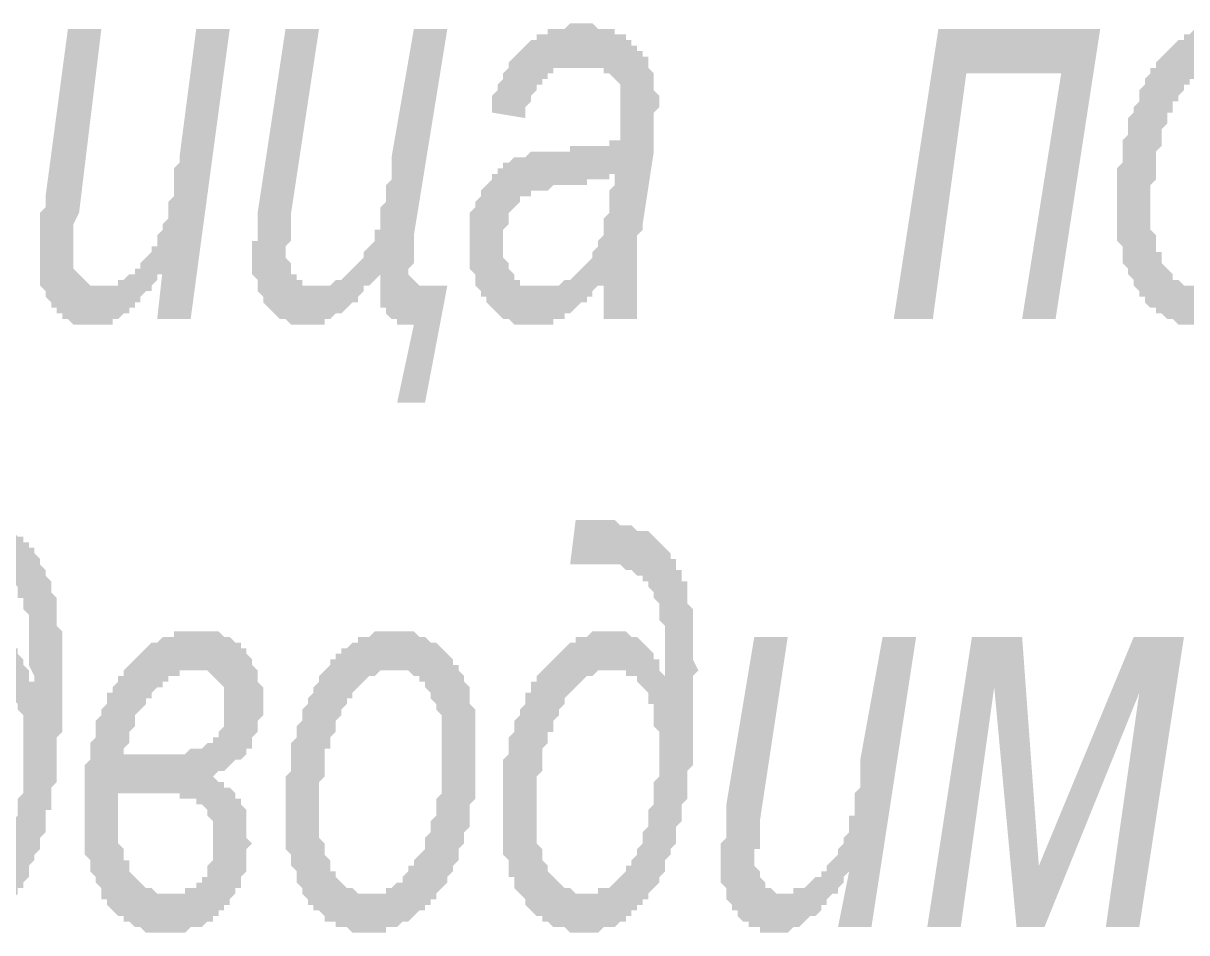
# Model space of a CAD drawing. Header units: millimetres. Extents: x 1372 to 666090, y 1285 to 31551.
# Drawn here: x 573671 to 574541, y 10117 to 10797 of the extents above; entities that cross this region are included whole.
import ezdxf

# ---------------------------------------------------------------- set-up
doc = ezdxf.new("R2010")
doc.units = ezdxf.units.MM
doc.layers.add('PDF _75-АЗ Штамп', color=7, linetype='Continuous')

msp = doc.modelspace()

# ---------------------------------------------------------------- hatches: boundary and pattern name
at = {"layer": 'PDF _75-АЗ Штамп', "transparency": 33554559}
for points in [[(573775.3, 10613.22), (573775.3, 10609.04), (573771.13, 10609.04), (573771.13, 10604.87), (573766.96, 10600.7), (573766.96, 10596.53), (573762.79, 10596.53), (573758.62, 10592.36), (573758.62, 10588.19), (573754.45, 10588.19), (573754.45, 10584.02), (573750.28, 10584.02), (573750.28, 10579.85), (573746.11, 10579.85), (573741.94, 10575.68), (573741.94, 10575.68), (573737.77, 10575.68), (573737.77, 10571.51), (573733.59, 10571.51), (573729.42, 10571.51), (573729.42, 10571.51), (573725.25, 10571.51), (573725.25, 10571.51), (573721.08, 10571.51), (573721.08, 10571.51), (573716.91, 10571.51), (573716.91, 10571.51), (573712.74, 10571.51), (573708.57, 10571.51), (573708.57, 10571.51), (573704.4, 10575.68), (573700.23, 10575.68), (573700.23, 10579.85), (573696.06, 10579.85), (573696.06, 10584.02), (573691.89, 10584.02), (573691.89, 10588.19), (573687.72, 10592.36), (573687.72, 10592.36), (573687.72, 10596.53), (573683.55, 10600.7), (573683.55, 10604.87), (573683.55, 10609.04), (573683.55, 10613.22), (573683.55, 10617.39), (573683.55, 10621.56), (573683.55, 10621.56), (573683.55, 10625.73), (573683.55, 10629.9), (573683.55, 10629.9), (573683.55, 10634.07), (573683.55, 10638.24), (573683.55, 10642.41), (573683.55, 10646.58), (573683.55, 10654.92), (573687.72, 10659.09), (573687.72, 10663.26), (573687.72, 10667.43), (573704.4, 10792.55), (573729.42, 10792.55), (573712.74, 10654.92), (573708.57, 10646.58), (573708.57, 10642.41), (573708.57, 10638.24), (573708.57, 10634.07), (573708.57, 10629.9), (573708.57, 10625.73), (573708.57, 10625.73), (573708.57, 10621.56), (573708.57, 10617.39), (573708.57, 10613.22), (573712.74, 10609.04), (573712.74, 10609.04), (573712.74, 10609.04), (573716.91, 10604.87), (573716.91, 10604.87), (573721.08, 10600.7), (573721.08, 10600.7), (573725.25, 10600.7), (573729.42, 10600.7), (573733.59, 10600.7), (573733.59, 10600.7), (573737.77, 10600.7), (573741.94, 10600.7), (573741.94, 10604.87), (573746.11, 10604.87), (573746.11, 10604.87), (573750.28, 10609.04), (573754.45, 10609.04), (573754.45, 10613.22), (573758.62, 10613.22), (573758.62, 10617.39), (573762.79, 10621.56), (573762.79, 10621.56), (573766.96, 10625.73), (573766.96, 10629.9), (573771.13, 10629.9), (573771.13, 10634.07), (573771.13, 10638.24), (573775.3, 10642.41), (573775.3, 10646.58), (573775.3, 10646.58), (573779.47, 10650.75), (573779.47, 10654.92), (573779.47, 10659.09), (573779.47, 10659.09), (573779.47, 10663.26), (573783.64, 10667.43), (573783.64, 10671.6), (573783.64, 10675.78), (573783.64, 10679.95), (573783.64, 10684.12), (573783.64, 10688.29), (573787.81, 10692.46), (573787.81, 10696.63), (573800.32, 10792.55), (573825.35, 10792.55), (573796.15, 10575.68), (573771.13, 10575.68)], [(573867.06, 10792.55), (573892.08, 10792.55), (573871.23, 10654.92), (573871.23, 10650.75), (573871.23, 10646.58), (573871.23, 10642.41), (573871.23, 10638.24), (573871.23, 10634.07), (573867.06, 10629.9), (573867.06, 10625.73), (573867.06, 10625.73), (573867.06, 10621.56), (573871.23, 10617.39), (573871.23, 10613.22), (573871.23, 10609.04), (573875.4, 10609.04), (573875.4, 10604.87), (573875.4, 10604.87), (573879.57, 10604.87), (573879.57, 10600.7), (573883.74, 10600.7), (573887.91, 10600.7), (573887.91, 10600.7), (573892.08, 10600.7), (573896.25, 10600.7), (573896.25, 10600.7), (573900.42, 10600.7), (573904.59, 10604.87), (573904.59, 10604.87), (573908.76, 10604.87), (573912.93, 10609.04), (573912.93, 10609.04), (573917.1, 10613.22), (573917.1, 10613.22), (573921.27, 10617.39), (573921.27, 10617.39), (573925.44, 10621.56), (573925.44, 10625.73), (573929.61, 10629.9), (573929.61, 10629.9), (573933.79, 10634.07), (573933.79, 10634.07), (573933.79, 10638.24), (573933.79, 10638.24), (573933.79, 10642.41), (573937.96, 10642.41), (573937.96, 10646.58), (573937.96, 10650.75), (573937.96, 10654.92), (573937.96, 10659.09), (573942.13, 10663.26), (573942.13, 10667.43), (573942.13, 10671.6), (573942.13, 10675.78), (573946.3, 10679.95), (573946.3, 10684.12), (573946.3, 10692.46), (573946.3, 10696.63), (573962.98, 10792.55), (573988, 10792.55), (573962.98, 10638.24), (573962.98, 10629.9), (573962.98, 10625.73), (573962.98, 10621.56), (573962.98, 10617.39), (573958.81, 10613.22), (573958.81, 10613.22), (573958.81, 10613.22), (573958.81, 10609.04), (573962.98, 10604.87), (573962.98, 10604.87), (573967.15, 10600.7), (573967.15, 10600.7), (573971.32, 10600.7), (573988, 10600.7), (573971.32, 10513.12), (573950.47, 10513.12), (573962.98, 10571.51), (573958.81, 10571.51), (573954.64, 10571.51), (573950.47, 10571.51), (573950.47, 10575.68), (573946.3, 10575.68), (573946.3, 10575.68), (573942.13, 10579.85), (573942.13, 10584.02), (573937.96, 10584.02), (573937.96, 10588.19), (573937.96, 10592.36), (573937.96, 10596.53), (573937.96, 10600.7), (573937.96, 10600.7), (573937.96, 10604.87), (573937.96, 10609.04), (573937.96, 10609.04), (573933.79, 10604.87), (573929.61, 10600.7), (573925.44, 10600.7), (573925.44, 10596.53), (573921.27, 10592.36), (573921.27, 10588.19), (573917.1, 10588.19), (573912.93, 10584.02), (573912.93, 10584.02), (573908.76, 10579.85), (573908.76, 10579.85), (573904.59, 10579.85), (573900.42, 10575.68), (573900.42, 10575.68), (573896.25, 10575.68), (573896.25, 10571.51), (573892.08, 10571.51), (573887.91, 10571.51), (573887.91, 10571.51), (573883.74, 10571.51), (573883.74, 10571.51), (573879.57, 10571.51), (573879.57, 10571.51), (573875.4, 10571.51), (573871.23, 10571.51), (573871.23, 10571.51), (573867.06, 10575.68), (573862.88, 10575.68), (573862.88, 10575.68), (573858.71, 10579.85), (573858.71, 10579.85), (573854.54, 10584.02), (573854.54, 10584.02), (573850.37, 10588.19), (573850.37, 10588.19), (573850.37, 10592.36), (573846.2, 10596.53), (573846.2, 10600.7), (573846.2, 10604.87), (573846.2, 10604.87), (573842.03, 10609.04), (573842.03, 10613.22), (573842.03, 10621.56), (573842.03, 10621.56), (573842.03, 10625.73), (573842.03, 10629.9), (573842.03, 10634.07), (573846.2, 10634.07), (573846.2, 10642.41), (573846.2, 10646.58), (573846.2, 10650.75), (573846.2, 10654.92)], [(574355.02, 10792.55), (574475.97, 10792.55), (574442.6, 10575.68), (574417.58, 10575.68), (574446.77, 10759.19), (574375.87, 10759.19), (574350.85, 10575.68), (574321.66, 10575.68)], [(574288.29, 10162.79), (574284.12, 10158.62), (574284.12, 10154.44), (574279.95, 10150.27), (574279.95, 10146.1), (574275.78, 10146.1), (574271.61, 10141.93), (574271.61, 10137.76), (574267.44, 10137.76), (574267.44, 10133.59), (574263.27, 10129.42), (574263.27, 10129.42), (574259.1, 10129.42), (574254.92, 10125.25), (574254.92, 10125.25), (574250.75, 10121.08), (574250.75, 10121.08), (574246.58, 10121.08), (574246.58, 10121.08), (574242.41, 10116.91), (574238.24, 10116.91), (574238.24, 10116.91), (574234.07, 10116.91), (574234.07, 10116.91), (574234.07, 10116.91), (574229.9, 10116.91), (574225.73, 10116.91), (574221.56, 10116.91), (574221.56, 10121.08), (574217.39, 10121.08), (574213.22, 10121.08), (574213.22, 10125.25), (574209.05, 10125.25), (574209.05, 10125.25), (574204.88, 10129.42), (574204.88, 10133.59), (574200.71, 10133.59), (574200.71, 10137.76), (574196.54, 10141.93), (574196.54, 10146.1), (574196.54, 10146.1), (574196.54, 10150.27), (574192.37, 10154.44), (574192.37, 10158.62), (574192.37, 10162.79), (574192.37, 10166.96), (574192.37, 10166.96), (574192.37, 10171.13), (574192.37, 10175.3), (574192.37, 10179.47), (574192.37, 10183.64), (574196.54, 10187.81), (574196.54, 10191.98), (574196.54, 10196.15), (574196.54, 10200.32), (574196.54, 10204.49), (574196.54, 10212.83), (574196.54, 10212.83), (574217.39, 10337.95), (574242.41, 10337.95), (574221.56, 10200.32), (574221.56, 10196.15), (574221.56, 10191.98), (574221.56, 10183.64), (574221.56, 10179.47), (574217.39, 10179.47), (574217.39, 10175.3), (574217.39, 10171.13), (574217.39, 10166.96), (574221.56, 10162.79), (574221.56, 10162.79), (574221.56, 10158.62), (574225.73, 10154.44), (574225.73, 10154.44), (574225.73, 10150.27), (574229.9, 10150.27), (574229.9, 10150.27), (574234.07, 10146.1), (574238.24, 10146.1), (574238.24, 10146.1), (574242.41, 10146.1), (574246.58, 10146.1), (574246.58, 10150.27), (574250.75, 10150.27), (574254.92, 10150.27), (574254.92, 10150.27), (574259.1, 10154.44), (574259.1, 10154.44), (574263.27, 10158.62), (574267.44, 10158.62), (574267.44, 10162.79), (574271.61, 10162.79), (574271.61, 10166.96), (574275.78, 10171.13), (574275.78, 10171.13), (574279.95, 10175.3), (574279.95, 10179.47), (574279.95, 10179.47), (574284.12, 10183.64), (574284.12, 10187.81), (574288.29, 10191.98), (574288.29, 10196.15), (574288.29, 10200.32), (574288.29, 10204.49), (574292.46, 10204.49), (574292.46, 10208.66), (574292.46, 10208.66), (574292.46, 10212.83), (574292.46, 10217), (574292.46, 10221.17), (574296.63, 10225.35), (574296.63, 10229.52), (574296.63, 10233.69), (574296.63, 10237.86), (574296.63, 10246.2), (574313.31, 10337.95), (574338.34, 10337.95), (574304.97, 10121.08), (574279.95, 10121.08)], [(574380.04, 10337.95), (574417.58, 10337.95), (574430.09, 10166.96), (574500.99, 10337.95), (574538.53, 10337.95), (574505.16, 10121.08), (574480.14, 10121.08), (574505.16, 10296.25), (574434.26, 10121.08), (574413.41, 10121.08), (574396.73, 10300.42), (574371.7, 10121.08), (574346.68, 10121.08)]]:
    msp.add_hatch(color=256, dxfattribs=at).paths.add_polyline_path(points)
h = msp.add_hatch(color=256, dxfattribs=at)
h.paths.add_polyline_path([(574104.78, 10600.7), (574100.61, 10600.7), (574096.44, 10596.53), (574096.44, 10592.36), (574092.27, 10592.36), (574092.27, 10588.19), (574088.1, 10588.19), (574083.93, 10584.02), (574083.93, 10584.02), (574079.76, 10579.85), (574079.76, 10579.85), (574075.59, 10579.85), (574075.59, 10575.68), (574071.42, 10575.68), (574067.25, 10575.68), (574067.25, 10571.51), (574063.08, 10571.51), (574058.9, 10571.51), (574058.9, 10571.51), (574054.73, 10571.51), (574050.56, 10571.51), (574050.56, 10571.51), (574046.39, 10571.51), (574046.39, 10571.51), (574042.22, 10571.51), (574038.05, 10571.51), (574038.05, 10571.51), (574033.88, 10575.68), (574029.71, 10575.68), (574029.71, 10575.68), (574025.54, 10579.85), (574025.54, 10579.85), (574021.37, 10584.02), (574021.37, 10584.02), (574017.2, 10588.19), (574017.2, 10592.36), (574013.03, 10592.36), (574013.03, 10596.53), (574008.86, 10600.7), (574008.86, 10604.87), (574008.86, 10609.04), (574008.86, 10609.04), (574004.69, 10613.22), (574004.69, 10617.39), (574004.69, 10621.56), (574004.69, 10625.73), (574004.69, 10629.9), (574004.69, 10634.07), (574004.69, 10638.24), (574004.69, 10642.41), (574004.69, 10646.58), (574004.69, 10650.75), (574004.69, 10654.92), (574008.86, 10659.09), (574008.86, 10659.09), (574008.86, 10663.26), (574008.86, 10663.26), (574013.03, 10667.43), (574013.03, 10671.6), (574017.2, 10675.78), (574017.2, 10675.78), (574021.37, 10679.95), (574021.37, 10684.12), (574025.54, 10684.12), (574025.54, 10688.29), (574029.71, 10688.29), (574029.71, 10692.46), (574033.88, 10692.46), (574033.88, 10692.46), (574038.05, 10696.63), (574042.22, 10696.63), (574042.22, 10696.63), (574046.39, 10696.63), (574050.56, 10700.8), (574050.56, 10700.8), (574050.56, 10700.8), (574054.73, 10700.8), (574054.73, 10700.8), (574058.9, 10700.8), (574063.08, 10700.8), (574067.25, 10700.8), (574067.25, 10700.8), (574071.42, 10700.8), (574075.59, 10700.8), (574079.76, 10700.8), (574079.76, 10704.97), (574083.93, 10704.97), (574088.1, 10704.97), (574092.27, 10704.97), (574096.44, 10704.97), (574100.61, 10704.97), (574100.61, 10704.97), (574104.78, 10704.97), (574108.95, 10704.97), (574108.95, 10709.14), (574113.12, 10709.14), (574113.12, 10709.14), (574117.29, 10709.14), (574117.29, 10709.14), (574117.29, 10713.31), (574117.29, 10717.48), (574117.29, 10721.65), (574117.29, 10725.82), (574117.29, 10729.99), (574117.29, 10734.16), (574117.29, 10734.16), (574117.29, 10738.33), (574117.29, 10742.51), (574117.29, 10746.68), (574117.29, 10750.85), (574113.12, 10755.02), (574113.12, 10755.02), (574108.95, 10759.19), (574108.95, 10759.19), (574104.78, 10759.19), (574104.78, 10763.36), (574100.61, 10763.36), (574096.44, 10763.36), (574096.44, 10763.36), (574092.27, 10763.36), (574088.1, 10763.36), (574088.1, 10763.36), (574083.93, 10763.36), (574079.76, 10763.36), (574075.59, 10763.36), (574075.59, 10763.36), (574071.42, 10763.36), (574067.25, 10763.36), (574067.25, 10759.19), (574063.08, 10759.19), (574063.08, 10755.02), (574058.9, 10755.02), (574058.9, 10750.85), (574054.73, 10750.85), (574054.73, 10746.68), (574050.56, 10742.51), (574050.56, 10742.51), (574050.56, 10738.33), (574046.39, 10734.16), (574046.39, 10729.99), (574046.39, 10725.82), (574046.39, 10725.82), (574021.37, 10729.99), (574021.37, 10734.16), (574021.37, 10738.33), (574021.37, 10742.51), (574025.54, 10746.68), (574025.54, 10746.68), (574025.54, 10750.85), (574029.71, 10755.02), (574029.71, 10759.19), (574033.88, 10763.36), (574033.88, 10763.36), (574033.88, 10767.53), (574038.05, 10771.7), (574038.05, 10771.7), (574042.22, 10775.87), (574042.22, 10775.87), (574046.39, 10780.04), (574046.39, 10780.04), (574050.56, 10784.21), (574050.56, 10784.21), (574054.73, 10784.21), (574054.73, 10788.38), (574058.9, 10788.38), (574063.08, 10788.38), (574063.08, 10792.55), (574067.25, 10792.55), (574071.42, 10792.55), (574071.42, 10792.55), (574075.59, 10792.55), (574079.76, 10796.72), (574079.76, 10796.72), (574083.93, 10796.72), (574088.1, 10796.72), (574088.1, 10796.72), (574092.27, 10796.72), (574096.44, 10796.72), (574096.44, 10796.72), (574100.61, 10792.55), (574104.78, 10792.55), (574104.78, 10792.55), (574108.95, 10792.55), (574113.12, 10792.55), (574113.12, 10788.38), (574117.29, 10788.38), (574121.46, 10788.38), (574121.46, 10784.21), (574125.63, 10784.21), (574125.63, 10780.04), (574129.81, 10780.04), (574129.81, 10775.87), (574133.98, 10775.87), (574133.98, 10771.7), (574138.15, 10771.7), (574138.15, 10767.53), (574138.15, 10763.36), (574142.32, 10759.19), (574142.32, 10759.19), (574142.32, 10755.02), (574142.32, 10750.85), (574142.32, 10746.68), (574146.49, 10742.51), (574146.49, 10738.33), (574146.49, 10734.16), (574146.49, 10734.16), (574142.32, 10729.99), (574142.32, 10725.82), (574142.32, 10721.65), (574142.32, 10717.48), (574142.32, 10713.31), (574142.32, 10709.14), (574142.32, 10704.97), (574142.32, 10700.8), (574133.98, 10646.58), (574133.98, 10642.41), (574129.81, 10638.24), (574129.81, 10629.9), (574129.81, 10625.73), (574129.81, 10621.56), (574129.81, 10617.39), (574129.81, 10617.39), (574129.81, 10613.22), (574129.81, 10609.04), (574129.81, 10604.87), (574129.81, 10604.87), (574129.81, 10600.7), (574129.81, 10596.53), (574129.81, 10592.36), (574129.81, 10592.36), (574129.81, 10584.02), (574129.81, 10579.85), (574129.81, 10575.68), (574133.98, 10575.68), (574104.78, 10575.68), (574104.78, 10579.85), (574104.78, 10584.02), (574104.78, 10588.19), (574104.78, 10592.36), (574104.78, 10596.53), (574104.78, 10600.7), (574104.78, 10600.7)], flags=0)
h.paths.add_polyline_path([(574113.12, 10684.12), (574108.95, 10684.12), (574108.95, 10679.95), (574104.78, 10679.95), (574100.61, 10679.95), (574100.61, 10679.95), (574100.61, 10679.95), (574096.44, 10679.95), (574092.27, 10679.95), (574092.27, 10675.78), (574088.1, 10675.78), (574083.93, 10675.78), (574079.76, 10675.78), (574079.76, 10675.78), (574075.59, 10675.78), (574071.42, 10675.78), (574067.25, 10675.78), (574067.25, 10675.78), (574063.08, 10671.6), (574058.9, 10671.6), (574058.9, 10671.6), (574054.73, 10671.6), (574050.56, 10671.6), (574050.56, 10671.6), (574050.56, 10667.43), (574050.56, 10667.43), (574046.39, 10667.43), (574042.22, 10667.43), (574042.22, 10663.26), (574038.05, 10659.09), (574038.05, 10659.09), (574033.88, 10654.92), (574033.88, 10654.92), (574033.88, 10650.75), (574033.88, 10646.58), (574029.71, 10642.41), (574029.71, 10638.24), (574029.71, 10638.24), (574029.71, 10634.07), (574029.71, 10629.9), (574029.71, 10625.73), (574029.71, 10621.56), (574033.88, 10617.39), (574033.88, 10613.22), (574033.88, 10613.22), (574038.05, 10609.04), (574038.05, 10609.04), (574038.05, 10604.87), (574042.22, 10604.87), (574042.22, 10600.7), (574046.39, 10600.7), (574050.56, 10600.7), (574050.56, 10600.7), (574054.73, 10600.7), (574058.9, 10600.7), (574058.9, 10600.7), (574063.08, 10600.7), (574063.08, 10600.7), (574067.25, 10600.7), (574071.42, 10600.7), (574071.42, 10600.7), (574075.59, 10604.87), (574079.76, 10604.87), (574079.76, 10604.87), (574083.93, 10609.04), (574083.93, 10609.04), (574088.1, 10613.22), (574092.27, 10617.39), (574092.27, 10617.39), (574096.44, 10621.56), (574096.44, 10625.73), (574096.44, 10625.73), (574100.61, 10629.9), (574100.61, 10634.07), (574100.61, 10634.07), (574104.78, 10638.24), (574104.78, 10642.41), (574104.78, 10642.41), (574104.78, 10646.58), (574104.78, 10650.75), (574108.95, 10654.92), (574108.95, 10659.09), (574108.95, 10663.26), (574108.95, 10667.43), (574108.95, 10671.6), (574113.12, 10675.78), (574113.12, 10679.95), (574113.12, 10684.12)], flags=0)
h = msp.add_hatch(color=256, dxfattribs=at)
h.paths.add_polyline_path([(574488.48, 10654.92), (574488.48, 10663.26), (574488.48, 10667.43), (574488.48, 10671.6), (574488.48, 10675.78), (574488.48, 10679.95), (574488.48, 10684.12), (574488.48, 10688.29), (574492.65, 10692.46), (574492.65, 10696.63), (574492.65, 10700.8), (574492.65, 10704.97), (574492.65, 10704.97), (574492.65, 10709.14), (574496.82, 10713.31), (574496.82, 10717.48), (574496.82, 10721.65), (574496.82, 10725.82), (574500.99, 10729.99), (574500.99, 10734.16), (574500.99, 10734.16), (574505.16, 10738.33), (574505.16, 10742.51), (574505.16, 10746.68), (574509.33, 10750.85), (574509.33, 10750.85), (574509.33, 10755.02), (574513.5, 10759.19), (574513.5, 10763.36), (574517.68, 10763.36), (574517.68, 10767.53), (574521.85, 10771.7), (574521.85, 10771.7), (574526.02, 10775.87), (574526.02, 10775.87), (574530.19, 10780.04), (574530.19, 10780.04), (574534.36, 10784.21), (574538.53, 10784.21), (574538.53, 10788.38), (574542.7, 10788.38), (574542.7, 10788.38), (574546.87, 10792.55), (574551.04, 10792.55), (574551.04, 10792.55), (574555.21, 10792.55), (574559.38, 10792.55), (574559.38, 10792.55), (574563.55, 10796.72), (574567.72, 10796.72), (574567.72, 10796.72), (574571.89, 10796.72), (574576.06, 10796.72), (574576.06, 10796.72), (574580.24, 10792.55), (574584.41, 10792.55), (574584.41, 10792.55), (574588.58, 10792.55), (574592.75, 10792.55), (574592.75, 10788.38), (574596.92, 10788.38), (574601.09, 10788.38), (574601.09, 10784.21), (574605.26, 10784.21), (574605.26, 10780.04), (574609.43, 10780.04), (574609.43, 10775.87), (574613.6, 10775.87), (574613.6, 10771.7), (574613.6, 10771.7), (574617.77, 10767.53), (574617.77, 10763.36), (574621.94, 10763.36), (574621.94, 10759.19), (574621.94, 10755.02), (574626.11, 10750.85), (574626.11, 10750.85), (574626.11, 10746.68), (574626.11, 10742.51), (574630.28, 10738.33), (574630.28, 10734.16), (574630.28, 10729.99), (574630.28, 10725.82), (574630.28, 10721.65), (574630.28, 10717.48), (574630.28, 10713.31), (574630.28, 10709.14), (574630.28, 10704.97), (574630.28, 10700.8), (574630.28, 10696.63), (574630.28, 10692.46), (574630.28, 10688.29), (574630.28, 10684.12), (574630.28, 10679.95), (574630.28, 10675.78), (574630.28, 10671.6), (574630.28, 10667.43), (574626.11, 10663.26), (574626.11, 10659.09), (574626.11, 10654.92), (574626.11, 10650.75), (574626.11, 10650.75), (574621.94, 10646.58), (574621.94, 10642.41), (574621.94, 10638.24), (574621.94, 10638.24), (574617.77, 10634.07), (574617.77, 10629.9), (574617.77, 10625.73), (574613.6, 10621.56), (574613.6, 10617.39), (574613.6, 10613.22), (574609.43, 10613.22), (574609.43, 10609.04), (574605.26, 10604.87), (574605.26, 10600.7), (574601.09, 10600.7), (574601.09, 10596.53), (574596.92, 10596.53), (574596.92, 10592.36), (574592.75, 10588.19), (574592.75, 10588.19), (574592.75, 10588.19), (574588.58, 10584.02), (574584.41, 10584.02), (574584.41, 10579.85), (574580.24, 10579.85), (574576.06, 10579.85), (574576.06, 10575.68), (574571.89, 10575.68), (574571.89, 10575.68), (574567.72, 10571.51), (574563.55, 10571.51), (574563.55, 10571.51), (574559.38, 10571.51), (574555.21, 10571.51), (574555.21, 10571.51), (574551.04, 10571.51), (574551.04, 10571.51), (574546.87, 10571.51), (574542.7, 10571.51), (574542.7, 10571.51), (574538.53, 10571.51), (574534.36, 10571.51), (574534.36, 10571.51), (574530.19, 10575.68), (574526.02, 10575.68), (574526.02, 10575.68), (574521.85, 10579.85), (574517.68, 10579.85), (574517.68, 10579.85), (574517.68, 10584.02), (574513.5, 10584.02), (574509.33, 10588.19), (574509.33, 10592.36), (574505.16, 10592.36), (574505.16, 10596.53), (574500.99, 10600.7), (574500.99, 10600.7), (574500.99, 10604.87), (574496.82, 10609.04), (574496.82, 10613.22), (574496.82, 10613.22), (574492.65, 10617.39), (574492.65, 10621.56), (574492.65, 10625.73), (574492.65, 10629.9), (574488.48, 10634.07), (574488.48, 10638.24), (574488.48, 10642.41), (574488.48, 10646.58), (574488.48, 10650.75), (574488.48, 10654.92), (574488.48, 10654.92)], flags=0)
h.paths.add_polyline_path([(574513.5, 10659.09), (574513.5, 10654.92), (574513.5, 10650.75), (574513.5, 10646.58), (574513.5, 10642.41), (574517.68, 10638.24), (574517.68, 10634.07), (574517.68, 10629.9), (574517.68, 10625.73), (574521.85, 10625.73), (574521.85, 10621.56), (574521.85, 10617.39), (574526.02, 10613.22), (574526.02, 10613.22), (574526.02, 10613.22), (574530.19, 10609.04), (574530.19, 10604.87), (574534.36, 10604.87), (574534.36, 10604.87), (574538.53, 10600.7), (574542.7, 10600.7), (574542.7, 10600.7), (574546.87, 10600.7), (574551.04, 10600.7), (574551.04, 10600.7), (574555.21, 10600.7), (574555.21, 10600.7), (574559.38, 10600.7), (574563.55, 10600.7), (574563.55, 10600.7), (574567.72, 10604.87), (574567.72, 10604.87), (574571.89, 10609.04), (574576.06, 10609.04), (574576.06, 10613.22), (574580.24, 10613.22), (574580.24, 10617.39), (574580.24, 10617.39), (574584.41, 10621.56), (574584.41, 10625.73), (574588.58, 10625.73), (574588.58, 10629.9), (574592.75, 10634.07), (574592.75, 10638.24), (574592.75, 10642.41), (574596.92, 10642.41), (574596.92, 10646.58), (574596.92, 10650.75), (574596.92, 10654.92), (574601.09, 10659.09), (574601.09, 10663.26), (574601.09, 10667.43), (574601.09, 10667.43), (574601.09, 10671.6), (574605.26, 10675.78), (574605.26, 10679.95), (574605.26, 10684.12), (574605.26, 10688.29), (574605.26, 10692.46), (574605.26, 10696.63), (574605.26, 10700.8), (574605.26, 10704.97), (574605.26, 10704.97), (574605.26, 10709.14), (574605.26, 10713.31), (574605.26, 10717.48), (574605.26, 10721.65), (574605.26, 10725.82), (574605.26, 10729.99), (574601.09, 10734.16), (574601.09, 10738.33), (574601.09, 10742.51), (574596.92, 10746.68), (574596.92, 10746.68), (574596.92, 10750.85), (574596.92, 10750.85), (574592.75, 10755.02), (574592.75, 10755.02), (574588.58, 10759.19), (574588.58, 10759.19), (574584.41, 10763.36), (574580.24, 10763.36), (574580.24, 10763.36), (574576.06, 10767.53), (574571.89, 10767.53), (574571.89, 10767.53), (574571.89, 10767.53), (574567.72, 10767.53), (574563.55, 10767.53), (574559.38, 10767.53), (574559.38, 10763.36), (574555.21, 10763.36), (574551.04, 10763.36), (574551.04, 10759.19), (574546.87, 10759.19), (574546.87, 10759.19), (574546.87, 10755.02), (574542.7, 10755.02), (574542.7, 10750.85), (574538.53, 10750.85), (574538.53, 10746.68), (574534.36, 10742.51), (574534.36, 10738.33), (574530.19, 10738.33), (574530.19, 10734.16), (574530.19, 10729.99), (574526.02, 10729.99), (574526.02, 10725.82), (574526.02, 10721.65), (574521.85, 10717.48), (574521.85, 10713.31), (574521.85, 10709.14), (574521.85, 10704.97), (574517.68, 10700.8), (574517.68, 10696.63), (574517.68, 10692.46), (574517.68, 10688.29), (574517.68, 10684.12), (574517.68, 10679.95), (574513.5, 10675.78), (574513.5, 10671.6), (574513.5, 10667.43), (574513.5, 10663.26), (574513.5, 10663.26), (574513.5, 10659.09)], flags=0)
h = msp.add_hatch(color=256, dxfattribs=at)
h.paths.add_polyline_path([(573604.3, 10392.17), (573608.48, 10425.54), (573629.33, 10425.54), (573633.5, 10425.54), (573637.67, 10425.54), (573637.67, 10425.54), (573641.84, 10421.37), (573646.01, 10421.37), (573650.18, 10421.37), (573650.18, 10421.37), (573654.35, 10421.37), (573658.52, 10417.2), (573658.52, 10417.2), (573662.69, 10417.2), (573662.69, 10417.2), (573666.86, 10413.02), (573671.03, 10413.02), (573671.03, 10408.85), (573675.21, 10408.85), (573675.21, 10404.68), (573679.38, 10404.68), (573679.38, 10400.51), (573679.38, 10400.51), (573683.55, 10396.34), (573683.55, 10396.34), (573683.55, 10392.17), (573687.72, 10388), (573687.72, 10388), (573687.72, 10383.83), (573691.89, 10379.66), (573691.89, 10379.66), (573691.89, 10375.49), (573691.89, 10371.32), (573696.06, 10367.15), (573696.06, 10362.98), (573696.06, 10358.81), (573696.06, 10354.64), (573696.06, 10350.46), (573696.06, 10346.29), (573700.23, 10342.12), (573700.23, 10337.95), (573700.23, 10333.78), (573700.23, 10329.61), (573700.23, 10325.44), (573700.23, 10321.27), (573700.23, 10312.93), (573700.23, 10312.93), (573700.23, 10308.76), (573700.23, 10304.59), (573700.23, 10300.42), (573700.23, 10296.25), (573700.23, 10287.91), (573700.23, 10283.73), (573700.23, 10279.56), (573700.23, 10275.39), (573700.23, 10271.22), (573700.23, 10267.05), (573696.06, 10262.88), (573696.06, 10258.71), (573696.06, 10254.54), (573696.06, 10250.37), (573696.06, 10246.2), (573696.06, 10242.03), (573696.06, 10237.86), (573696.06, 10233.69), (573696.06, 10229.52), (573691.89, 10225.35), (573691.89, 10221.17), (573691.89, 10217), (573691.89, 10212.83), (573691.89, 10208.66), (573687.72, 10208.66), (573687.72, 10204.49), (573687.72, 10200.32), (573687.72, 10196.15), (573687.72, 10191.98), (573683.55, 10187.81), (573683.55, 10187.81), (573683.55, 10183.64), (573683.55, 10179.47), (573679.38, 10175.3), (573679.38, 10175.3), (573679.38, 10171.13), (573679.38, 10171.13), (573675.21, 10166.96), (573675.21, 10162.79), (573675.21, 10158.62), (573671.03, 10154.44), (573671.03, 10150.27), (573666.86, 10150.27), (573666.86, 10146.1), (573662.69, 10141.93), (573662.69, 10141.93), (573658.52, 10137.76), (573658.52, 10137.76), (573654.35, 10133.59), (573654.35, 10133.59), (573650.18, 10129.42), (573650.18, 10129.42), (573646.01, 10125.25), (573646.01, 10125.25), (573641.84, 10125.25), (573637.67, 10121.08), (573637.67, 10121.08), (573633.5, 10121.08), (573633.5, 10121.08), (573629.33, 10116.91), (573625.16, 10116.91), (573625.16, 10116.91), (573620.99, 10116.91), (573616.82, 10116.91), (573616.82, 10116.91), (573612.65, 10116.91), (573608.48, 10116.91), (573608.48, 10116.91), (573604.3, 10116.91), (573600.13, 10121.08), (573600.13, 10121.08), (573595.96, 10121.08), (573591.79, 10121.08), (573591.79, 10125.25), (573587.62, 10125.25), (573587.62, 10125.25), (573583.45, 10129.42), (573579.28, 10129.42), (573579.28, 10133.59), (573575.11, 10133.59), (573575.11, 10137.76), (573570.94, 10141.93), (573570.94, 10141.93), (573570.94, 10146.1), (573566.77, 10146.1), (573566.77, 10150.27), (573562.6, 10154.44), (573562.6, 10158.62), (573562.6, 10158.62), (573562.6, 10162.79), (573558.43, 10166.96), (573558.43, 10171.13), (573558.43, 10175.3), (573558.43, 10179.47), (573558.43, 10183.64), (573554.26, 10187.81), (573554.26, 10191.98), (573554.26, 10196.15), (573554.26, 10200.32), (573554.26, 10204.49), (573554.26, 10208.66), (573554.26, 10212.83), (573554.26, 10217), (573554.26, 10221.17), (573554.26, 10225.35), (573554.26, 10229.52), (573558.43, 10233.69), (573558.43, 10237.86), (573558.43, 10242.03), (573558.43, 10246.2), (573558.43, 10250.37), (573558.43, 10250.37), (573558.43, 10254.54), (573562.6, 10258.71), (573562.6, 10262.88), (573562.6, 10267.05), (573562.6, 10271.22), (573566.77, 10275.39), (573566.77, 10279.56), (573566.77, 10279.56), (573570.94, 10283.73), (573570.94, 10287.91), (573570.94, 10292.08), (573575.11, 10296.25), (573575.11, 10296.25), (573579.28, 10300.42), (573579.28, 10304.59), (573579.28, 10304.59), (573583.45, 10308.76), (573583.45, 10312.93), (573587.62, 10317.1), (573587.62, 10317.1), (573591.79, 10321.27), (573595.96, 10321.27), (573595.96, 10325.44), (573600.13, 10325.44), (573600.13, 10329.61), (573604.3, 10329.61), (573604.3, 10333.78), (573608.48, 10333.78), (573612.65, 10337.95), (573612.65, 10337.95), (573616.82, 10337.95), (573616.82, 10337.95), (573620.99, 10342.12), (573625.16, 10342.12), (573625.16, 10342.12), (573629.33, 10342.12), (573633.5, 10342.12), (573633.5, 10342.12), (573637.67, 10342.12), (573637.67, 10342.12), (573641.84, 10342.12), (573646.01, 10342.12), (573646.01, 10342.12), (573650.18, 10337.95), (573654.35, 10337.95), (573654.35, 10337.95), (573658.52, 10333.78), (573662.69, 10333.78), (573662.69, 10333.78), (573662.69, 10329.61), (573666.86, 10329.61), (573666.86, 10325.44), (573671.03, 10321.27), (573671.03, 10321.27), (573671.03, 10317.1), (573675.21, 10312.93), (573675.21, 10308.76), (573675.21, 10304.59), (573679.38, 10304.59), (573679.38, 10308.76), (573675.21, 10317.1), (573675.21, 10321.27), (573675.21, 10325.44), (573675.21, 10329.61), (573675.21, 10333.78), (573675.21, 10337.95), (573675.21, 10342.12), (573675.21, 10342.12), (573675.21, 10346.29), (573675.21, 10346.29), (573675.21, 10350.46), (573675.21, 10354.64), (573671.03, 10358.81), (573671.03, 10362.98), (573671.03, 10367.15), (573666.86, 10367.15), (573666.86, 10371.32), (573666.86, 10375.49), (573662.69, 10379.66), (573662.69, 10379.66), (573658.52, 10383.83), (573654.35, 10383.83), (573654.35, 10388), (573650.18, 10388), (573650.18, 10388), (573650.18, 10388), (573646.01, 10388), (573641.84, 10392.17), (573641.84, 10392.17), (573637.67, 10392.17), (573633.5, 10392.17), (573633.5, 10392.17), (573629.33, 10392.17), (573625.16, 10392.17), (573620.99, 10392.17)], flags=0)
h.paths.add_polyline_path([(573579.28, 10204.49), (573579.28, 10200.32), (573579.28, 10196.15), (573583.45, 10191.98), (573583.45, 10187.81), (573583.45, 10183.64), (573583.45, 10179.47), (573583.45, 10175.3), (573587.62, 10171.13), (573587.62, 10171.13), (573587.62, 10166.96), (573591.79, 10162.79), (573591.79, 10162.79), (573591.79, 10158.62), (573595.96, 10158.62), (573595.96, 10154.44), (573600.13, 10154.44), (573600.13, 10150.27), (573604.3, 10150.27), (573604.3, 10150.27), (573608.48, 10146.1), (573612.65, 10146.1), (573616.82, 10146.1), (573616.82, 10146.1), (573620.99, 10146.1), (573620.99, 10146.1), (573625.16, 10146.1), (573629.33, 10150.27), (573629.33, 10150.27), (573633.5, 10150.27), (573633.5, 10150.27), (573637.67, 10154.44), (573641.84, 10154.44), (573641.84, 10158.62), (573646.01, 10158.62), (573646.01, 10162.79), (573650.18, 10166.96), (573650.18, 10166.96), (573650.18, 10171.13), (573654.35, 10175.3), (573654.35, 10179.47), (573658.52, 10179.47), (573658.52, 10183.64), (573658.52, 10187.81), (573662.69, 10191.98), (573662.69, 10196.15), (573662.69, 10200.32), (573666.86, 10204.49), (573666.86, 10208.66), (573666.86, 10212.83), (573666.86, 10212.83), (573666.86, 10217), (573671.03, 10221.17), (573671.03, 10225.35), (573671.03, 10229.52), (573671.03, 10233.69), (573671.03, 10237.86), (573671.03, 10242.03), (573671.03, 10246.2), (573671.03, 10250.37), (573671.03, 10254.54), (573671.03, 10258.71), (573671.03, 10262.88), (573671.03, 10267.05), (573671.03, 10271.22), (573671.03, 10275.39), (573671.03, 10279.56), (573666.86, 10283.73), (573666.86, 10287.91), (573666.86, 10287.91), (573662.69, 10292.08), (573662.69, 10296.25), (573662.69, 10296.25), (573662.69, 10300.42), (573658.52, 10300.42), (573658.52, 10304.59), (573654.35, 10308.76), (573650.18, 10308.76), (573650.18, 10308.76), (573646.01, 10312.93), (573646.01, 10312.93), (573641.84, 10312.93), (573637.67, 10312.93), (573637.67, 10312.93), (573633.5, 10312.93), (573629.33, 10312.93), (573629.33, 10312.93), (573625.16, 10312.93), (573620.99, 10308.76), (573620.99, 10308.76), (573616.82, 10308.76), (573616.82, 10304.59), (573612.65, 10304.59), (573612.65, 10300.42), (573608.48, 10300.42), (573608.48, 10296.25), (573604.3, 10296.25), (573604.3, 10292.08), (573600.13, 10287.91), (573600.13, 10283.73), (573595.96, 10283.73), (573595.96, 10279.56), (573595.96, 10275.39), (573591.79, 10271.22), (573591.79, 10267.05), (573591.79, 10267.05), (573587.62, 10262.88), (573587.62, 10258.71), (573587.62, 10254.54), (573587.62, 10250.37), (573583.45, 10246.2), (573583.45, 10242.03), (573583.45, 10237.86), (573583.45, 10233.69), (573583.45, 10229.52), (573583.45, 10225.35), (573583.45, 10221.17), (573579.28, 10217), (573579.28, 10212.83), (573579.28, 10208.66), (573579.28, 10204.49), (573579.28, 10204.49)], flags=0)
h = msp.add_hatch(color=256, dxfattribs=at)
h.paths.add_polyline_path([(574079.76, 10392.17), (574083.93, 10425.54), (574100.61, 10425.54), (574104.78, 10425.54), (574108.95, 10425.54), (574113.12, 10425.54), (574117.29, 10421.37), (574117.29, 10421.37), (574121.46, 10421.37), (574125.63, 10421.37), (574125.63, 10421.37), (574129.81, 10417.2), (574133.98, 10417.2), (574133.98, 10417.2), (574138.15, 10417.2), (574142.32, 10413.02), (574142.32, 10413.02), (574146.49, 10408.85), (574146.49, 10408.85), (574150.66, 10404.68), (574150.66, 10404.68), (574154.83, 10400.51), (574154.83, 10400.51), (574154.83, 10396.34), (574159, 10396.34), (574159, 10392.17), (574159, 10388), (574163.17, 10388), (574163.17, 10383.83), (574163.17, 10379.66), (574167.34, 10379.66), (574167.34, 10375.49), (574167.34, 10371.32), (574167.34, 10367.15), (574167.34, 10362.98), (574171.51, 10358.81), (574171.51, 10354.64), (574171.51, 10350.46), (574171.51, 10346.29), (574171.51, 10342.12), (574171.51, 10337.95), (574171.51, 10333.78), (574171.51, 10329.61), (574171.51, 10325.44), (574171.51, 10321.27), (574175.68, 10312.93), (574175.68, 10312.93), (574171.51, 10308.76), (574171.51, 10304.59), (574171.51, 10300.42), (574171.51, 10296.25), (574171.51, 10287.91), (574171.51, 10283.73), (574171.51, 10279.56), (574171.51, 10275.39), (574171.51, 10271.22), (574171.51, 10267.05), (574171.51, 10262.88), (574171.51, 10258.71), (574171.51, 10254.54), (574171.51, 10250.37), (574171.51, 10246.2), (574171.51, 10242.03), (574167.34, 10237.86), (574167.34, 10233.69), (574167.34, 10229.52), (574167.34, 10225.35), (574167.34, 10221.17), (574167.34, 10217), (574163.17, 10212.83), (574163.17, 10208.66), (574163.17, 10208.66), (574163.17, 10204.49), (574163.17, 10200.32), (574159, 10196.15), (574159, 10191.98), (574159, 10187.81), (574159, 10187.81), (574159, 10183.64), (574154.83, 10179.47), (574154.83, 10175.3), (574154.83, 10175.3), (574150.66, 10171.13), (574150.66, 10171.13), (574150.66, 10166.96), (574150.66, 10162.79), (574146.49, 10158.62), (574146.49, 10154.44), (574142.32, 10150.27), (574142.32, 10150.27), (574138.15, 10146.1), (574138.15, 10141.93), (574133.98, 10141.93), (574133.98, 10137.76), (574129.81, 10137.76), (574129.81, 10133.59), (574125.63, 10133.59), (574125.63, 10129.42), (574121.46, 10129.42), (574121.46, 10125.25), (574117.29, 10125.25), (574117.29, 10125.25), (574113.12, 10121.08), (574108.95, 10121.08), (574108.95, 10121.08), (574104.78, 10121.08), (574100.61, 10116.91), (574100.61, 10116.91), (574096.44, 10116.91), (574092.27, 10116.91), (574092.27, 10116.91), (574088.1, 10116.91), (574088.1, 10116.91), (574083.93, 10116.91), (574079.76, 10116.91), (574079.76, 10116.91), (574075.59, 10121.08), (574071.42, 10121.08), (574071.42, 10121.08), (574067.25, 10121.08), (574063.08, 10125.25), (574063.08, 10125.25), (574058.9, 10125.25), (574058.9, 10129.42), (574054.73, 10129.42), (574050.56, 10133.59), (574050.56, 10133.59), (574046.39, 10137.76), (574046.39, 10141.93), (574046.39, 10141.93), (574042.22, 10146.1), (574042.22, 10146.1), (574038.05, 10150.27), (574038.05, 10154.44), (574038.05, 10158.62), (574033.88, 10158.62), (574033.88, 10162.79), (574033.88, 10166.96), (574033.88, 10171.13), (574029.71, 10175.3), (574029.71, 10179.47), (574029.71, 10183.64), (574029.71, 10187.81), (574029.71, 10191.98), (574029.71, 10196.15), (574029.71, 10200.32), (574029.71, 10204.49), (574029.71, 10208.66), (574029.71, 10212.83), (574029.71, 10217), (574029.71, 10221.17), (574029.71, 10225.35), (574029.71, 10229.52), (574029.71, 10233.69), (574029.71, 10237.86), (574029.71, 10242.03), (574029.71, 10246.2), (574033.88, 10250.37), (574033.88, 10250.37), (574033.88, 10254.54), (574033.88, 10258.71), (574033.88, 10262.88), (574038.05, 10267.05), (574038.05, 10271.22), (574038.05, 10275.39), (574042.22, 10279.56), (574042.22, 10279.56), (574042.22, 10283.73), (574046.39, 10287.91), (574046.39, 10292.08), (574046.39, 10296.25), (574050.56, 10296.25), (574050.56, 10300.42), (574050.56, 10304.59), (574054.73, 10304.59), (574054.73, 10308.76), (574058.9, 10312.93), (574063.08, 10317.1), (574063.08, 10317.1), (574067.25, 10321.27), (574067.25, 10321.27), (574071.42, 10325.44), (574071.42, 10325.44), (574075.59, 10329.61), (574075.59, 10329.61), (574079.76, 10333.78), (574083.93, 10333.78), (574083.93, 10337.95), (574088.1, 10337.95), (574088.1, 10337.95), (574092.27, 10337.95), (574096.44, 10342.12), (574096.44, 10342.12), (574100.61, 10342.12), (574104.78, 10342.12), (574104.78, 10342.12), (574108.95, 10342.12), (574108.95, 10342.12), (574113.12, 10342.12), (574117.29, 10342.12), (574117.29, 10342.12), (574121.46, 10342.12), (574125.63, 10337.95), (574125.63, 10337.95), (574129.81, 10337.95), (574133.98, 10333.78), (574133.98, 10333.78), (574133.98, 10333.78), (574138.15, 10329.61), (574138.15, 10329.61), (574142.32, 10325.44), (574142.32, 10321.27), (574146.49, 10321.27), (574146.49, 10317.1), (574146.49, 10312.93), (574150.66, 10308.76), (574150.66, 10304.59), (574150.66, 10304.59), (574150.66, 10308.76), (574150.66, 10317.1), (574150.66, 10321.27), (574150.66, 10325.44), (574150.66, 10329.61), (574150.66, 10333.78), (574150.66, 10337.95), (574150.66, 10342.12), (574150.66, 10342.12), (574150.66, 10346.29), (574150.66, 10346.29), (574146.49, 10350.46), (574146.49, 10354.64), (574146.49, 10358.81), (574146.49, 10362.98), (574142.32, 10367.15), (574142.32, 10367.15), (574142.32, 10371.32), (574138.15, 10375.49), (574138.15, 10379.66), (574133.98, 10379.66), (574133.98, 10383.83), (574129.81, 10383.83), (574125.63, 10388), (574125.63, 10388), (574125.63, 10388), (574121.46, 10388), (574121.46, 10388), (574117.29, 10392.17), (574113.12, 10392.17), (574113.12, 10392.17), (574108.95, 10392.17), (574104.78, 10392.17), (574100.61, 10392.17), (574100.61, 10392.17), (574096.44, 10392.17)], flags=0)
h.paths.add_polyline_path([(574054.73, 10204.49), (574054.73, 10200.32), (574054.73, 10196.15), (574054.73, 10191.98), (574054.73, 10187.81), (574054.73, 10183.64), (574058.9, 10179.47), (574058.9, 10175.3), (574058.9, 10171.13), (574058.9, 10171.13), (574063.08, 10166.96), (574063.08, 10162.79), (574063.08, 10162.79), (574067.25, 10158.62), (574067.25, 10158.62), (574071.42, 10154.44), (574071.42, 10154.44), (574075.59, 10150.27), (574075.59, 10150.27), (574079.76, 10150.27), (574083.93, 10146.1), (574083.93, 10146.1), (574088.1, 10146.1), (574092.27, 10146.1), (574092.27, 10146.1), (574096.44, 10146.1), (574100.61, 10146.1), (574100.61, 10150.27), (574104.78, 10150.27), (574104.78, 10150.27), (574108.95, 10150.27), (574113.12, 10154.44), (574113.12, 10154.44), (574117.29, 10158.62), (574117.29, 10158.62), (574121.46, 10162.79), (574121.46, 10166.96), (574125.63, 10166.96), (574125.63, 10171.13), (574129.81, 10175.3), (574129.81, 10179.47), (574129.81, 10179.47), (574133.98, 10183.64), (574133.98, 10187.81), (574133.98, 10191.98), (574138.15, 10196.15), (574138.15, 10200.32), (574138.15, 10204.49), (574138.15, 10208.66), (574142.32, 10212.83), (574142.32, 10212.83), (574142.32, 10217), (574142.32, 10221.17), (574142.32, 10225.35), (574142.32, 10229.52), (574146.49, 10233.69), (574146.49, 10237.86), (574146.49, 10242.03), (574146.49, 10246.2), (574146.49, 10250.37), (574146.49, 10254.54), (574146.49, 10258.71), (574146.49, 10262.88), (574146.49, 10267.05), (574142.32, 10271.22), (574142.32, 10275.39), (574142.32, 10279.56), (574142.32, 10283.73), (574142.32, 10287.91), (574138.15, 10287.91), (574138.15, 10292.08), (574138.15, 10296.25), (574138.15, 10296.25), (574133.98, 10300.42), (574133.98, 10300.42), (574129.81, 10304.59), (574129.81, 10308.76), (574125.63, 10308.76), (574121.46, 10308.76), (574121.46, 10312.93), (574117.29, 10312.93), (574113.12, 10312.93), (574113.12, 10312.93), (574108.95, 10312.93), (574108.95, 10312.93), (574104.78, 10312.93), (574100.61, 10312.93), (574100.61, 10312.93), (574096.44, 10308.76), (574092.27, 10308.76), (574092.27, 10308.76), (574088.1, 10304.59), (574088.1, 10304.59), (574083.93, 10300.42), (574083.93, 10300.42), (574079.76, 10296.25), (574079.76, 10296.25), (574075.59, 10292.08), (574075.59, 10287.91), (574071.42, 10283.73), (574071.42, 10283.73), (574071.42, 10279.56), (574067.25, 10275.39), (574067.25, 10271.22), (574067.25, 10267.05), (574063.08, 10267.05), (574063.08, 10262.88), (574063.08, 10258.71), (574058.9, 10254.54), (574058.9, 10250.37), (574058.9, 10246.2), (574058.9, 10242.03), (574058.9, 10237.86), (574054.73, 10233.69), (574054.73, 10229.52), (574054.73, 10225.35), (574054.73, 10221.17), (574054.73, 10217), (574054.73, 10212.83), (574054.73, 10208.66), (574054.73, 10204.49), (574054.73, 10204.49)], flags=0)
h = msp.add_hatch(color=256, dxfattribs=at)
h.paths.add_polyline_path([(573812.84, 10233.69), (573812.84, 10233.69), (573817.01, 10229.52), (573821.18, 10229.52), (573821.18, 10225.35), (573825.35, 10225.35), (573829.52, 10221.17), (573829.52, 10221.17), (573829.52, 10217), (573833.69, 10217), (573833.69, 10212.83), (573837.86, 10208.66), (573837.86, 10204.49), (573837.86, 10200.32), (573837.86, 10196.15), (573837.86, 10191.98), (573837.86, 10187.81), (573842.03, 10183.64), (573842.03, 10183.64), (573837.86, 10179.47), (573837.86, 10179.47), (573837.86, 10175.3), (573837.86, 10171.13), (573837.86, 10166.96), (573837.86, 10162.79), (573833.69, 10158.62), (573833.69, 10154.44), (573833.69, 10150.27), (573829.52, 10150.27), (573829.52, 10146.1), (573825.35, 10141.93), (573825.35, 10137.76), (573825.35, 10137.76), (573821.18, 10137.76), (573821.18, 10133.59), (573817.01, 10133.59), (573817.01, 10129.42), (573812.84, 10129.42), (573812.84, 10125.25), (573808.67, 10125.25), (573808.67, 10125.25), (573804.5, 10121.08), (573800.32, 10121.08), (573800.32, 10121.08), (573796.15, 10121.08), (573791.98, 10116.91), (573791.98, 10116.91), (573787.81, 10116.91), (573783.64, 10116.91), (573779.47, 10116.91), (573779.47, 10116.91), (573775.3, 10116.91), (573771.13, 10116.91), (573771.13, 10116.91), (573766.96, 10116.91), (573762.79, 10116.91), (573758.62, 10121.08), (573758.62, 10121.08), (573754.45, 10121.08), (573754.45, 10121.08), (573750.28, 10125.25), (573746.11, 10125.25), (573746.11, 10125.25), (573746.11, 10129.42), (573741.94, 10129.42), (573737.77, 10133.59), (573737.77, 10133.59), (573733.59, 10137.76), (573733.59, 10141.93), (573729.42, 10141.93), (573729.42, 10146.1), (573729.42, 10150.27), (573725.25, 10154.44), (573725.25, 10158.62), (573725.25, 10158.62), (573721.08, 10162.79), (573721.08, 10166.96), (573721.08, 10171.13), (573716.91, 10175.3), (573716.91, 10175.3), (573716.91, 10179.47), (573716.91, 10183.64), (573716.91, 10187.81), (573716.91, 10191.98), (573716.91, 10196.15), (573716.91, 10200.32), (573716.91, 10204.49), (573716.91, 10208.66), (573716.91, 10212.83), (573716.91, 10217), (573716.91, 10221.17), (573716.91, 10225.35), (573716.91, 10229.52), (573716.91, 10233.69), (573716.91, 10237.86), (573716.91, 10242.03), (573721.08, 10246.2), (573721.08, 10250.37), (573721.08, 10254.54), (573721.08, 10254.54), (573721.08, 10258.71), (573725.25, 10262.88), (573725.25, 10267.05), (573725.25, 10271.22), (573725.25, 10275.39), (573729.42, 10279.56), (573729.42, 10279.56), (573729.42, 10283.73), (573733.59, 10287.91), (573733.59, 10292.08), (573733.59, 10296.25), (573737.77, 10296.25), (573737.77, 10300.42), (573737.77, 10300.42), (573741.94, 10304.59), (573741.94, 10308.76), (573746.11, 10308.76), (573746.11, 10312.93), (573750.28, 10317.1), (573750.28, 10317.1), (573754.45, 10321.27), (573754.45, 10321.27), (573758.62, 10325.44), (573758.62, 10325.44), (573762.79, 10329.61), (573762.79, 10329.61), (573766.96, 10333.78), (573771.13, 10333.78), (573771.13, 10333.78), (573775.3, 10337.95), (573775.3, 10337.95), (573779.47, 10337.95), (573783.64, 10337.95), (573783.64, 10342.12), (573787.81, 10342.12), (573791.98, 10342.12), (573791.98, 10342.12), (573796.15, 10342.12), (573800.32, 10342.12), (573800.32, 10342.12), (573804.5, 10342.12), (573808.67, 10342.12), (573812.84, 10342.12), (573812.84, 10342.12), (573817.01, 10342.12), (573821.18, 10337.95), (573821.18, 10337.95), (573825.35, 10337.95), (573829.52, 10333.78), (573829.52, 10333.78), (573833.69, 10333.78), (573833.69, 10329.61), (573837.86, 10329.61), (573837.86, 10325.44), (573837.86, 10325.44), (573842.03, 10321.27), (573842.03, 10317.1), (573846.2, 10312.93), (573846.2, 10308.76), (573846.2, 10308.76), (573846.2, 10304.59), (573850.37, 10300.42), (573850.37, 10296.25), (573850.37, 10292.08), (573850.37, 10287.91), (573850.37, 10283.73), (573850.37, 10279.56), (573846.2, 10275.39), (573846.2, 10271.22), (573846.2, 10267.05), (573846.2, 10267.05), (573842.03, 10262.88), (573842.03, 10258.71), (573842.03, 10254.54), (573837.86, 10254.54), (573837.86, 10254.54), (573837.86, 10250.37), (573833.69, 10246.2), (573833.69, 10246.2), (573829.52, 10246.2), (573825.35, 10242.03), (573825.35, 10242.03), (573821.18, 10237.86), (573817.01, 10237.86), (573817.01, 10237.86), (573812.84, 10233.69), (573812.84, 10233.69)], flags=0)
h.paths.add_polyline_path([(573746.11, 10250.37), (573750.28, 10250.37), (573754.45, 10250.37), (573754.45, 10250.37), (573758.62, 10250.37), (573762.79, 10250.37), (573762.79, 10250.37), (573762.79, 10250.37), (573766.96, 10250.37), (573771.13, 10250.37), (573775.3, 10250.37), (573779.47, 10250.37), (573783.64, 10250.37), (573783.64, 10250.37), (573787.81, 10250.37), (573791.98, 10250.37), (573791.98, 10250.37), (573796.15, 10254.54), (573800.32, 10254.54), (573800.32, 10254.54), (573804.5, 10254.54), (573804.5, 10254.54), (573808.67, 10258.71), (573808.67, 10258.71), (573812.84, 10258.71), (573812.84, 10262.88), (573817.01, 10262.88), (573817.01, 10267.05), (573821.18, 10271.22), (573821.18, 10275.39), (573821.18, 10275.39), (573821.18, 10279.56), (573821.18, 10283.73), (573821.18, 10283.73), (573821.18, 10287.91), (573821.18, 10292.08), (573821.18, 10296.25), (573821.18, 10300.42), (573817.01, 10304.59), (573817.01, 10304.59), (573812.84, 10308.76), (573812.84, 10308.76), (573808.67, 10312.93), (573808.67, 10312.93), (573804.5, 10312.93), (573800.32, 10312.93), (573800.32, 10312.93), (573796.15, 10312.93), (573796.15, 10312.93), (573791.98, 10312.93), (573787.81, 10312.93), (573787.81, 10308.76), (573783.64, 10308.76), (573779.47, 10308.76), (573779.47, 10304.59), (573775.3, 10304.59), (573775.3, 10300.42), (573771.13, 10300.42), (573766.96, 10296.25), (573766.96, 10296.25), (573766.96, 10292.08), (573762.79, 10292.08), (573762.79, 10287.91), (573758.62, 10283.73), (573758.62, 10283.73), (573754.45, 10279.56), (573754.45, 10275.39), (573754.45, 10271.22), (573750.28, 10267.05), (573750.28, 10267.05), (573750.28, 10262.88), (573750.28, 10258.71), (573746.11, 10254.54), (573746.11, 10250.37)], flags=0)
h.paths.add_polyline_path([(573741.94, 10221.17), (573741.94, 10217), (573741.94, 10212.83), (573741.94, 10208.66), (573741.94, 10204.49), (573741.94, 10204.49), (573741.94, 10200.32), (573741.94, 10196.15), (573741.94, 10191.98), (573741.94, 10187.81), (573741.94, 10183.64), (573746.11, 10179.47), (573746.11, 10175.3), (573746.11, 10171.13), (573750.28, 10171.13), (573750.28, 10166.96), (573750.28, 10162.79), (573750.28, 10162.79), (573754.45, 10158.62), (573754.45, 10158.62), (573758.62, 10154.44), (573758.62, 10154.44), (573762.79, 10150.27), (573766.96, 10150.27), (573766.96, 10150.27), (573771.13, 10146.1), (573775.3, 10146.1), (573775.3, 10146.1), (573779.47, 10146.1), (573779.47, 10146.1), (573783.64, 10146.1), (573787.81, 10146.1), (573791.98, 10146.1), (573791.98, 10150.27), (573796.15, 10150.27), (573800.32, 10150.27), (573800.32, 10154.44), (573804.5, 10154.44), (573804.5, 10158.62), (573804.5, 10158.62), (573808.67, 10158.62), (573808.67, 10162.79), (573808.67, 10166.96), (573812.84, 10171.13), (573812.84, 10175.3), (573812.84, 10179.47), (573812.84, 10183.64), (573812.84, 10183.64), (573812.84, 10187.81), (573812.84, 10191.98), (573812.84, 10196.15), (573812.84, 10200.32), (573808.67, 10204.49), (573808.67, 10208.66), (573808.67, 10208.66), (573804.5, 10212.83), (573804.5, 10212.83), (573800.32, 10212.83), (573800.32, 10217), (573796.15, 10217), (573796.15, 10217), (573796.15, 10217), (573791.98, 10217), (573787.81, 10217), (573787.81, 10221.17), (573783.64, 10221.17), (573779.47, 10221.17), (573779.47, 10221.17), (573775.3, 10221.17), (573771.13, 10221.17), (573766.96, 10221.17), (573762.79, 10221.17), (573758.62, 10221.17), (573754.45, 10221.17), (573754.45, 10221.17), (573750.28, 10221.17), (573750.28, 10221.17), (573746.11, 10221.17), (573741.94, 10221.17)], flags=0)
h = msp.add_hatch(color=256, dxfattribs=at)
h.paths.add_polyline_path([(573867.06, 10204.49), (573867.06, 10208.66), (573867.06, 10212.83), (573867.06, 10217), (573867.06, 10221.17), (573867.06, 10225.35), (573867.06, 10229.52), (573867.06, 10233.69), (573871.23, 10237.86), (573871.23, 10242.03), (573871.23, 10246.2), (573871.23, 10250.37), (573871.23, 10254.54), (573871.23, 10258.71), (573875.4, 10262.88), (573875.4, 10267.05), (573875.4, 10267.05), (573875.4, 10271.22), (573879.57, 10275.39), (573879.57, 10279.56), (573879.57, 10283.73), (573883.74, 10287.91), (573883.74, 10287.91), (573883.74, 10292.08), (573887.91, 10296.25), (573887.91, 10300.42), (573887.91, 10300.42), (573892.08, 10304.59), (573892.08, 10308.76), (573896.25, 10312.93), (573896.25, 10312.93), (573900.42, 10317.1), (573900.42, 10321.27), (573904.59, 10321.27), (573904.59, 10325.44), (573908.76, 10325.44), (573908.76, 10329.61), (573912.93, 10329.61), (573917.1, 10333.78), (573917.1, 10333.78), (573921.27, 10333.78), (573921.27, 10337.95), (573925.44, 10337.95), (573929.61, 10337.95), (573929.61, 10337.95), (573933.79, 10342.12), (573937.96, 10342.12), (573937.96, 10342.12), (573942.13, 10342.12), (573946.3, 10342.12), (573946.3, 10342.12), (573950.47, 10342.12), (573950.47, 10342.12), (573954.64, 10342.12), (573958.81, 10342.12), (573962.98, 10342.12), (573962.98, 10342.12), (573967.15, 10337.95), (573971.32, 10337.95), (573971.32, 10337.95), (573975.49, 10333.78), (573975.49, 10333.78), (573979.66, 10333.78), (573983.83, 10329.61), (573983.83, 10329.61), (573988, 10325.44), (573988, 10325.44), (573992.17, 10321.27), (573992.17, 10317.1), (573992.17, 10317.1), (573996.35, 10317.1), (573996.35, 10312.93), (574000.52, 10308.76), (574000.52, 10304.59), (574000.52, 10304.59), (574004.69, 10300.42), (574004.69, 10296.25), (574004.69, 10292.08), (574004.69, 10287.91), (574008.86, 10283.73), (574008.86, 10279.56), (574008.86, 10275.39), (574008.86, 10271.22), (574008.86, 10267.05), (574008.86, 10262.88), (574008.86, 10258.71), (574008.86, 10254.54), (574008.86, 10250.37), (574008.86, 10246.2), (574008.86, 10242.03), (574008.86, 10237.86), (574008.86, 10233.69), (574008.86, 10229.52), (574008.86, 10225.35), (574008.86, 10221.17), (574008.86, 10217), (574008.86, 10217), (574004.69, 10212.83), (574004.69, 10208.66), (574004.69, 10204.49), (574004.69, 10200.32), (574004.69, 10196.15), (574000.52, 10191.98), (574000.52, 10187.81), (574000.52, 10183.64), (574000.52, 10183.64), (573996.35, 10179.47), (573996.35, 10175.3), (573996.35, 10171.13), (573992.17, 10166.96), (573992.17, 10166.96), (573992.17, 10162.79), (573988, 10158.62), (573988, 10154.44), (573983.83, 10150.27), (573983.83, 10150.27), (573979.66, 10146.1), (573979.66, 10141.93), (573975.49, 10141.93), (573975.49, 10137.76), (573971.32, 10137.76), (573971.32, 10133.59), (573971.32, 10133.59), (573967.15, 10133.59), (573962.98, 10129.42), (573962.98, 10129.42), (573958.81, 10125.25), (573954.64, 10125.25), (573954.64, 10125.25), (573950.47, 10121.08), (573950.47, 10121.08), (573946.3, 10121.08), (573942.13, 10121.08), (573942.13, 10116.91), (573937.96, 10116.91), (573933.79, 10116.91), (573933.79, 10116.91), (573929.61, 10116.91), (573929.61, 10116.91), (573925.44, 10116.91), (573921.27, 10116.91), (573921.27, 10116.91), (573917.1, 10116.91), (573912.93, 10121.08), (573912.93, 10121.08), (573908.76, 10121.08), (573904.59, 10121.08), (573904.59, 10125.25), (573900.42, 10125.25), (573896.25, 10125.25), (573896.25, 10129.42), (573896.25, 10129.42), (573892.08, 10133.59), (573887.91, 10133.59), (573887.91, 10137.76), (573883.74, 10137.76), (573883.74, 10141.93), (573879.57, 10146.1), (573879.57, 10150.27), (573879.57, 10150.27), (573875.4, 10154.44), (573875.4, 10158.62), (573875.4, 10162.79), (573871.23, 10166.96), (573871.23, 10171.13), (573871.23, 10171.13), (573871.23, 10175.3), (573867.06, 10179.47), (573867.06, 10183.64), (573867.06, 10187.81), (573867.06, 10191.98), (573867.06, 10196.15), (573867.06, 10200.32), (573867.06, 10204.49)], flags=0)
h.paths.add_polyline_path([(573892.08, 10208.66), (573892.08, 10204.49), (573892.08, 10196.15), (573892.08, 10191.98), (573892.08, 10187.81), (573896.25, 10183.64), (573896.25, 10179.47), (573896.25, 10179.47), (573896.25, 10175.3), (573900.42, 10171.13), (573900.42, 10166.96), (573900.42, 10162.79), (573904.59, 10162.79), (573904.59, 10162.79), (573904.59, 10158.62), (573908.76, 10154.44), (573908.76, 10154.44), (573912.93, 10150.27), (573912.93, 10150.27), (573917.1, 10150.27), (573921.27, 10146.1), (573921.27, 10146.1), (573925.44, 10146.1), (573929.61, 10146.1), (573929.61, 10146.1), (573933.79, 10146.1), (573933.79, 10146.1), (573937.96, 10146.1), (573942.13, 10146.1), (573942.13, 10150.27), (573946.3, 10150.27), (573946.3, 10150.27), (573950.47, 10154.44), (573954.64, 10154.44), (573954.64, 10158.62), (573958.81, 10162.79), (573958.81, 10162.79), (573958.81, 10166.96), (573962.98, 10166.96), (573962.98, 10171.13), (573967.15, 10175.3), (573967.15, 10175.3), (573971.32, 10179.47), (573971.32, 10183.64), (573971.32, 10187.81), (573975.49, 10191.98), (573975.49, 10196.15), (573975.49, 10196.15), (573975.49, 10200.32), (573979.66, 10204.49), (573979.66, 10208.66), (573979.66, 10212.83), (573979.66, 10212.83), (573979.66, 10217), (573983.83, 10221.17), (573983.83, 10225.35), (573983.83, 10229.52), (573983.83, 10233.69), (573983.83, 10237.86), (573983.83, 10242.03), (573983.83, 10246.2), (573983.83, 10250.37), (573983.83, 10250.37), (573983.83, 10258.71), (573983.83, 10262.88), (573983.83, 10267.05), (573983.83, 10271.22), (573983.83, 10275.39), (573983.83, 10279.56), (573979.66, 10283.73), (573979.66, 10283.73), (573979.66, 10287.91), (573975.49, 10292.08), (573975.49, 10296.25), (573975.49, 10296.25), (573975.49, 10296.25), (573971.32, 10300.42), (573971.32, 10304.59), (573967.15, 10304.59), (573967.15, 10308.76), (573962.98, 10308.76), (573958.81, 10312.93), (573958.81, 10312.93), (573954.64, 10312.93), (573950.47, 10312.93), (573950.47, 10312.93), (573950.47, 10312.93), (573946.3, 10312.93), (573942.13, 10312.93), (573937.96, 10312.93), (573937.96, 10312.93), (573933.79, 10308.76), (573929.61, 10308.76), (573929.61, 10308.76), (573925.44, 10304.59), (573925.44, 10304.59), (573925.44, 10304.59), (573921.27, 10300.42), (573921.27, 10300.42), (573917.1, 10296.25), (573917.1, 10292.08), (573912.93, 10292.08), (573912.93, 10287.91), (573908.76, 10283.73), (573908.76, 10279.56), (573908.76, 10279.56), (573904.59, 10275.39), (573904.59, 10271.22), (573904.59, 10267.05), (573900.42, 10262.88), (573900.42, 10258.71), (573900.42, 10254.54), (573896.25, 10254.54), (573896.25, 10250.37), (573896.25, 10246.2), (573896.25, 10242.03), (573896.25, 10237.86), (573896.25, 10233.69), (573892.08, 10229.52), (573892.08, 10225.35), (573892.08, 10221.17), (573892.08, 10217), (573892.08, 10212.83), (573892.08, 10208.66), (573892.08, 10208.66)], flags=0)

doc.saveas('drawing.dxf')
